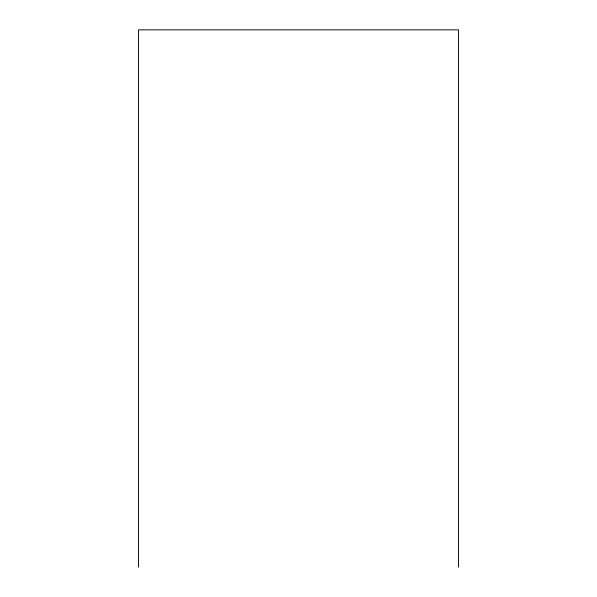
<?xml version="1.0" encoding="UTF-8"?>
<svg xmlns="http://www.w3.org/2000/svg" width="597" height="597" viewBox="0 0 597 597"><rect width="100%" height="100%" fill="white"/><g stroke="black" fill="none" stroke-linecap="round" stroke-linejoin="round"><path stroke-width="0.9" d="M458.474 567.15L458.474 29.85L138.526 29.85L138.526 567.15"/></g></svg>
